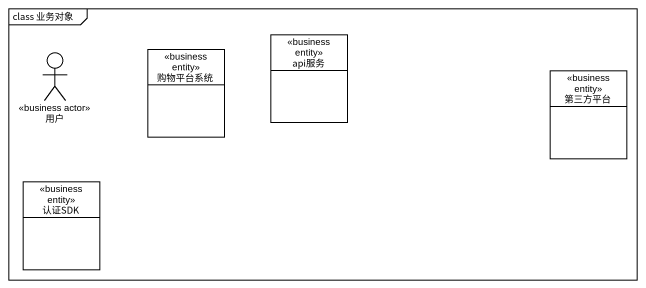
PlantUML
@startuml
mainframe class 业务对象
allowmixing
hide circle
hide empty members
actor 用户 <<business actor>>
class 购物平台系统 <<business entity>>
class api服务 <<business entity>>
class 第三方平台 <<business entity>>
class 认证SDK <<business entity>>
@enduml
